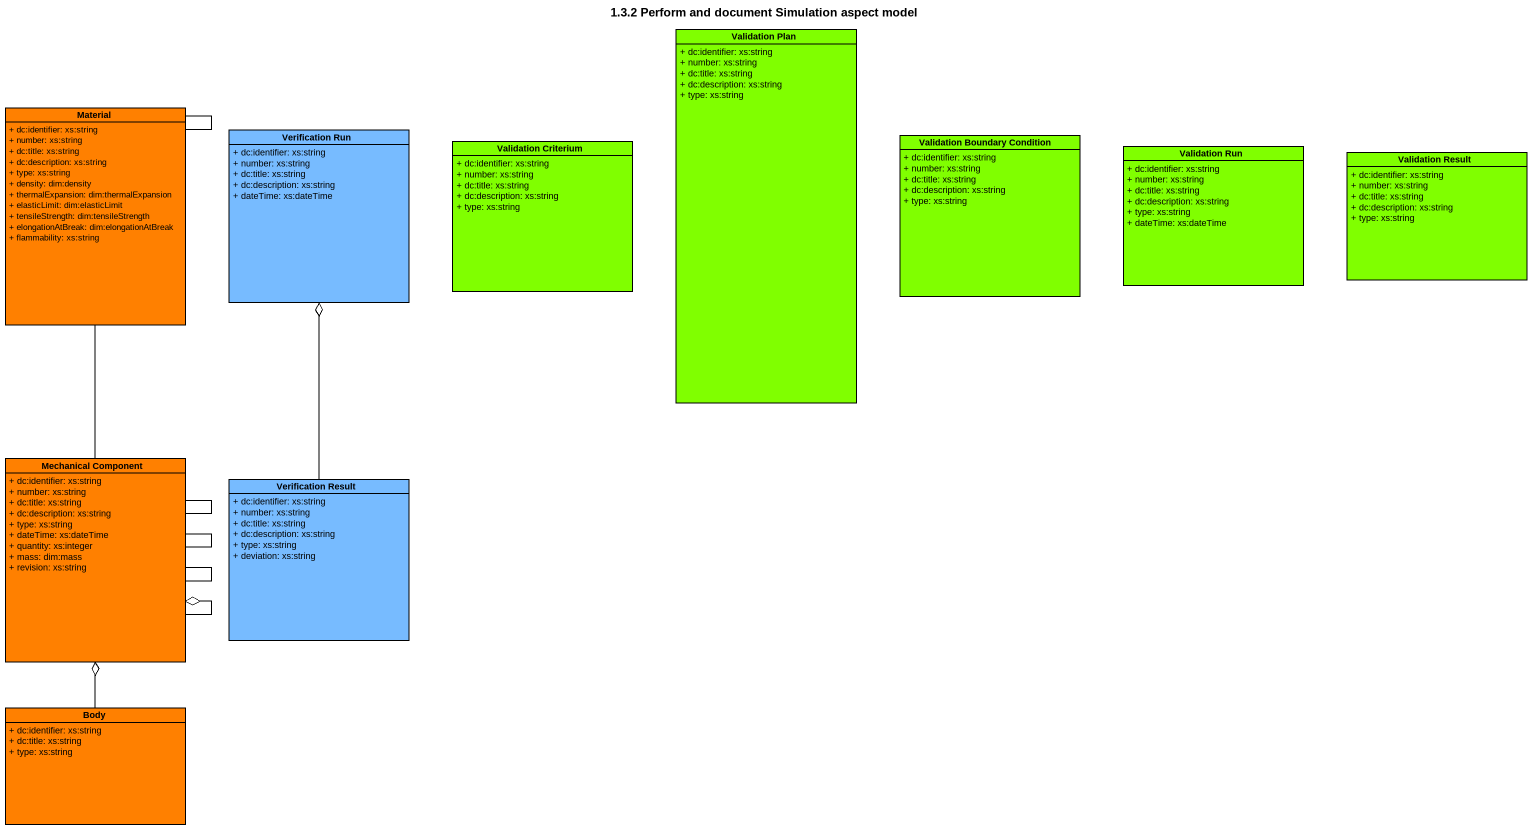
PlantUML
@startuml
title 1.3.2 Perform and document Simulation aspect model
hide circle
hide empty members
skinparam classAttributeIconSize 0
class "Validation Plan" as Validation_Plan #80FF00 {
  + dc:identifier: xs:string
  + number: xs:string
  + dc:title: xs:string
  + dc:description: xs:string
  + type: xs:string
}
class Material #FF8000 {
  + dc:identifier: xs:string
  + number: xs:string
  + dc:title: xs:string
  + dc:description: xs:string
  + type: xs:string
  + density: dim:density
  + thermalExpansion: dim:thermalExpansion
  + elasticLimit: dim:elasticLimit
  + tensileStrength: dim:tensileStrength
  + elongationAtBreak: dim:elongationAtBreak
  + flammability: xs:string
}
class "Verification Run" as Verification_Run #77BBFF {
  + dc:identifier: xs:string
  + number: xs:string
  + dc:title: xs:string
  + dc:description: xs:string
  + dateTime: xs:dateTime
}
class "Validation Boundary Condition" as Validation_Boundary #80FF00 {
  + dc:identifier: xs:string
  + number: xs:string
  + dc:title: xs:string
  + dc:description: xs:string
  + type: xs:string
}
class "Validation Criterium" as Validation_Criterium #80FF00 {
  + dc:identifier: xs:string
  + number: xs:string
  + dc:title: xs:string
  + dc:description: xs:string
  + type: xs:string
}
class "Validation Run" as Validation_Run #80FF00 {
  + dc:identifier: xs:string
  + number: xs:string
  + dc:title: xs:string
  + dc:description: xs:string
  + type: xs:string
  + dateTime: xs:dateTime
}
class "Validation Result" as Validation_Result #80FF00 {
  + dc:identifier: xs:string
  + number: xs:string
  + dc:title: xs:string
  + dc:description: xs:string
  + type: xs:string
}
class "Mechanical Component" as Mechanical_Component #FF8000 {
  + dc:identifier: xs:string
  + number: xs:string
  + dc:title: xs:string
  + dc:description: xs:string
  + type: xs:string
  + dateTime: xs:dateTime
  + quantity: xs:integer
  + mass: dim:mass
  + revision: xs:string
}
class "Verification Result" as Verification_Result #77BBFF {
  + dc:identifier: xs:string
  + number: xs:string
  + dc:title: xs:string
  + dc:description: xs:string
  + type: xs:string
  + deviation: xs:string
}
class Body #FF8000 {
  + dc:identifier: xs:string
  + dc:title: xs:string
  + type: xs:string
}
Material -- Material
Mechanical_Component -up- Material
Mechanical_Component -- Mechanical_Component
Mechanical_Component -- Mechanical_Component
Mechanical_Component -- Mechanical_Component
Mechanical_Component --o Mechanical_Component
Verification_Result -up-o Verification_Run
Body -up-o Mechanical_Component
@enduml
